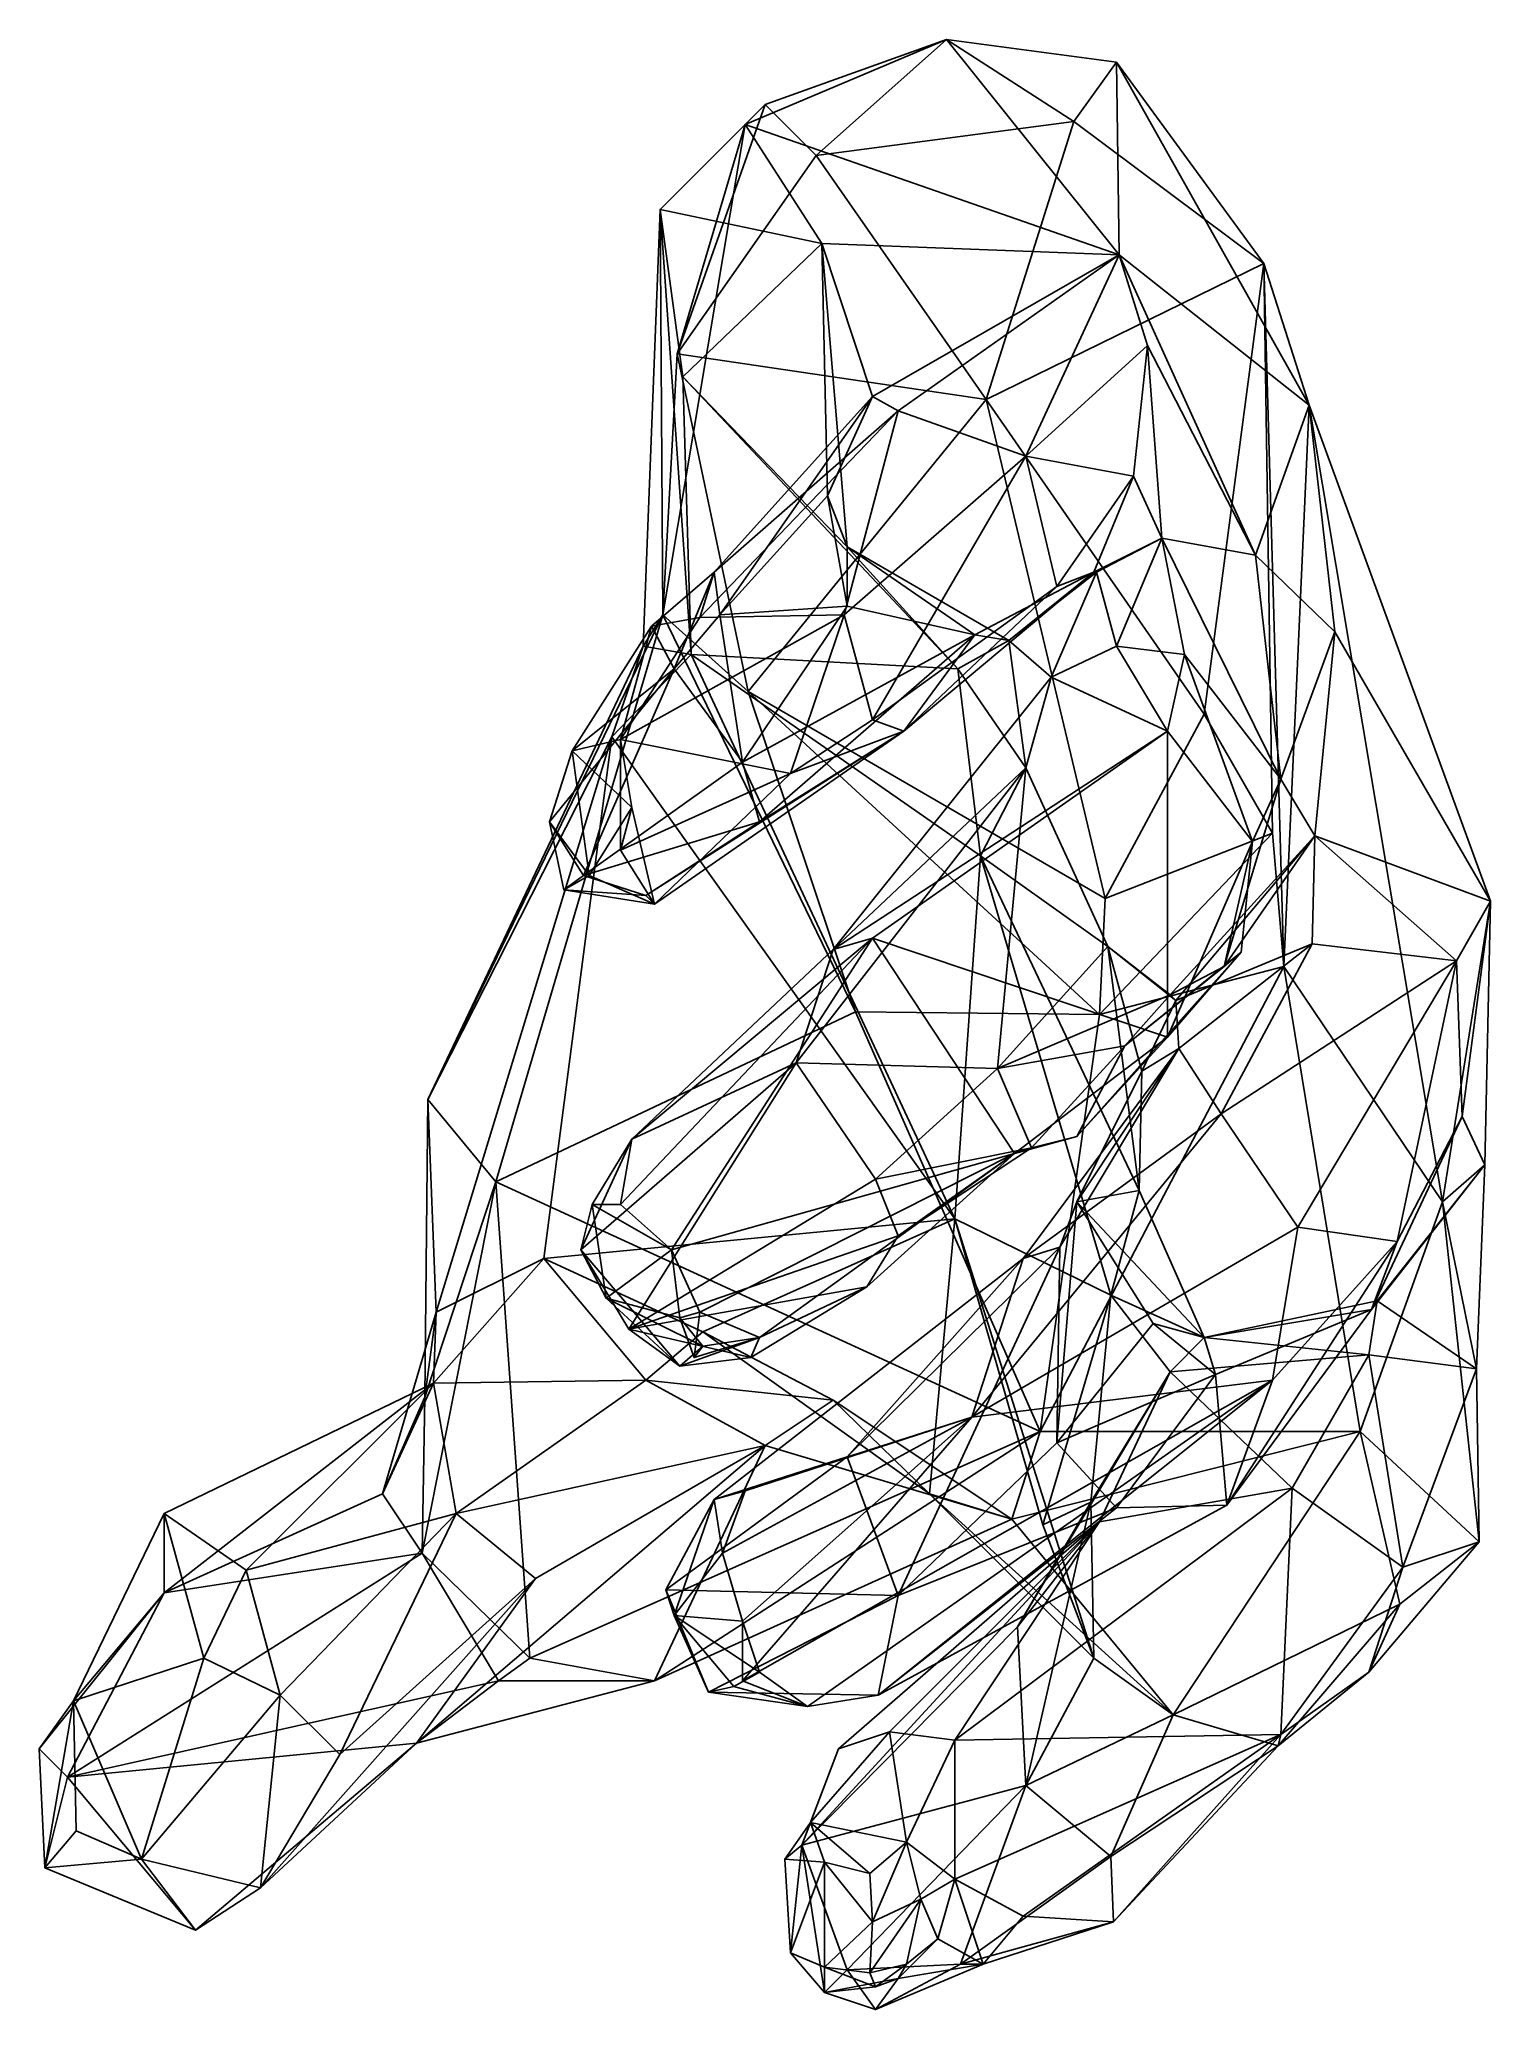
# Model space of a CAD drawing. Header units: metres. Extents: x 0.235 to 0.309, y 0.163 to 0.264.
import ezdxf

# ---------------------------------------------------------------- set-up
doc = ezdxf.new("R2010")
doc.units = ezdxf.units.M

msp = doc.modelspace()

# ---------------------------------------------------------------- linework, layer by layer
at = {"layer": 'sk'}
for points in [[(0.28164, 0.26377, 0.82872), (0.27135, 0.25943, 0.82365), (0.27237, 0.26044, 0.83597)], [(0.29048, 0.25276, 0.76162), (0.27135, 0.25943, 0.82365), (0.28164, 0.26377, 0.82872)], [(0.28164, 0.26377, 0.82872), (0.27237, 0.26044, 0.83597), (0.27498, 0.25783, 0.84235)], [(0.28816, 0.25957, 0.8422), (0.28164, 0.26377, 0.82872), (0.27498, 0.25783, 0.84235)], [(0.29034, 0.26261, 0.82858), (0.28164, 0.26377, 0.82872), (0.28816, 0.25957, 0.8422)], [(0.29048, 0.25276, 0.76162), (0.28164, 0.26377, 0.82872), (0.29034, 0.26261, 0.82858)], [(0.29787, 0.25232, 0.83916), (0.29034, 0.26261, 0.82858), (0.28816, 0.25957, 0.8422)], [(0.29048, 0.25276, 0.76162), (0.29034, 0.26261, 0.82858), (0.30019, 0.24508, 0.80713)], [(0.30019, 0.24508, 0.80713), (0.29034, 0.26261, 0.82858), (0.29787, 0.25232, 0.83916)], [(0.27237, 0.26044, 0.83597), (0.26787, 0.24769, 0.8393), (0.27498, 0.25783, 0.84235)], [(0.27135, 0.25943, 0.82365), (0.26787, 0.24769, 0.8393), (0.27237, 0.26044, 0.83597)], [(0.267, 0.25508, 0.81278), (0.26715, 0.23435, 0.82554), (0.27135, 0.25943, 0.82365)], [(0.27527, 0.25334, 0.76771), (0.267, 0.25508, 0.81278), (0.27135, 0.25943, 0.82365)], [(0.27135, 0.25943, 0.82365), (0.26715, 0.23435, 0.82554), (0.26787, 0.24769, 0.8393)], [(0.29048, 0.25276, 0.76162), (0.27527, 0.25334, 0.76771), (0.27135, 0.25943, 0.82365)], [(0.28816, 0.25957, 0.8422), (0.27498, 0.25783, 0.84235), (0.28367, 0.24537, 0.85104)], [(0.28816, 0.25957, 0.8422), (0.28367, 0.24537, 0.85104), (0.29787, 0.25232, 0.83916)], [(0.27498, 0.25783, 0.84235), (0.26787, 0.24769, 0.8393), (0.28367, 0.24537, 0.85104)], [(0.26613, 0.23276, 0.80959), (0.26715, 0.23435, 0.82554), (0.267, 0.25508, 0.81278)], [(0.2686, 0.23232, 0.80351), (0.26613, 0.23276, 0.80959), (0.267, 0.25508, 0.81278)], [(0.26816, 0.24653, 0.78916), (0.2686, 0.23232, 0.80351), (0.267, 0.25508, 0.81278)], [(0.27527, 0.25334, 0.76771), (0.26816, 0.24653, 0.78916), (0.267, 0.25508, 0.81278)], [(0.27657, 0.23783, 0.75206), (0.26816, 0.24653, 0.78916), (0.27527, 0.25334, 0.76771)], [(0.29048, 0.25276, 0.76162), (0.27787, 0.24551, 0.73684), (0.27527, 0.25334, 0.76771)], [(0.27556, 0.24044, 0.73684), (0.27657, 0.23783, 0.75206), (0.27527, 0.25334, 0.76771)], [(0.27556, 0.24044, 0.73684), (0.27527, 0.25334, 0.76771), (0.27787, 0.24551, 0.73684)], [(0.29048, 0.25276, 0.76162), (0.27918, 0.24479, 0.73017), (0.27787, 0.24551, 0.73684)], [(0.29048, 0.25276, 0.76162), (0.2857, 0.24247, 0.72988), (0.27918, 0.24479, 0.73017)], [(0.29787, 0.25232, 0.83916), (0.28367, 0.24537, 0.85104), (0.29483, 0.22928, 0.85162)], [(0.29193, 0.24812, 0.75481), (0.2857, 0.24247, 0.72988), (0.29048, 0.25276, 0.76162)], [(0.29193, 0.24812, 0.75481), (0.29048, 0.25276, 0.76162), (0.29744, 0.2374, 0.75901)], [(0.29744, 0.2374, 0.75901), (0.29048, 0.25276, 0.76162), (0.30019, 0.24508, 0.80713)], [(0.29787, 0.25232, 0.83916), (0.29483, 0.22928, 0.85162), (0.29831, 0.22319, 0.848)], [(0.30019, 0.24508, 0.80713), (0.29787, 0.25232, 0.83916), (0.29889, 0.21638, 0.83409)], [(0.29889, 0.21638, 0.83409), (0.29787, 0.25232, 0.83916), (0.29831, 0.22319, 0.848)], [(0.2857, 0.24247, 0.72988), (0.29193, 0.24812, 0.75481), (0.29121, 0.24145, 0.7464)], [(0.29121, 0.24145, 0.7464), (0.29193, 0.24812, 0.75481), (0.29266, 0.23827, 0.75046)], [(0.29266, 0.23827, 0.75046), (0.29193, 0.24812, 0.75481), (0.29744, 0.2374, 0.75901)], [(0.26715, 0.23435, 0.82554), (0.2715, 0.23044, 0.84423), (0.26787, 0.24769, 0.8393)], [(0.26787, 0.24769, 0.8393), (0.2715, 0.23044, 0.84423), (0.28367, 0.24537, 0.85104)], [(0.28222, 0.2316, 0.75162), (0.26816, 0.24653, 0.78916), (0.27657, 0.23783, 0.75206)], [(0.28222, 0.2316, 0.75162), (0.2686, 0.23232, 0.80351), (0.26816, 0.24653, 0.78916)], [(0.27918, 0.24479, 0.73017), (0.26903, 0.23421, 0.71539), (0.26976, 0.23653, 0.72046)], [(0.27918, 0.24479, 0.73017), (0.27642, 0.23435, 0.71713), (0.26903, 0.23421, 0.71539)], [(0.26976, 0.23653, 0.72046), (0.27005, 0.23435, 0.72336), (0.27787, 0.24551, 0.73684)], [(0.27918, 0.24479, 0.73017), (0.26976, 0.23653, 0.72046), (0.27787, 0.24551, 0.73684)], [(0.27005, 0.23435, 0.72336), (0.27556, 0.24044, 0.73684), (0.27787, 0.24551, 0.73684)], [(0.28367, 0.24537, 0.85104), (0.2715, 0.23044, 0.84423), (0.28976, 0.21986, 0.84858)], [(0.2857, 0.24247, 0.72988), (0.27642, 0.23435, 0.71713), (0.27918, 0.24479, 0.73017)], [(0.28367, 0.24537, 0.85104), (0.28976, 0.21986, 0.84858), (0.29483, 0.22928, 0.85162)], [(0.29744, 0.2374, 0.75901), (0.30019, 0.24508, 0.80713), (0.3015, 0.23348, 0.75974)], [(0.30701, 0.20435, 0.78771), (0.30019, 0.24508, 0.80713), (0.29889, 0.21638, 0.83409)], [(0.30947, 0.21971, 0.76785), (0.30019, 0.24508, 0.80713), (0.30701, 0.20435, 0.78771)], [(0.3015, 0.23348, 0.75974), (0.30019, 0.24508, 0.80713), (0.30947, 0.21971, 0.76785)], [(0.27787, 0.22899, 0.71684), (0.27642, 0.23435, 0.71713), (0.2857, 0.24247, 0.72988)], [(0.27787, 0.22899, 0.71684), (0.2857, 0.24247, 0.72988), (0.28729, 0.2358, 0.72974)], [(0.28729, 0.2358, 0.72974), (0.2857, 0.24247, 0.72988), (0.29121, 0.24145, 0.7464)], [(0.28729, 0.2358, 0.72974), (0.29121, 0.24145, 0.7464), (0.28918, 0.23653, 0.74611)], [(0.28918, 0.23653, 0.74611), (0.29121, 0.24145, 0.7464), (0.29266, 0.23827, 0.75046)], [(0.27005, 0.23435, 0.72336), (0.27657, 0.23479, 0.7364), (0.27556, 0.24044, 0.73684)], [(0.27657, 0.23479, 0.7364), (0.27657, 0.23783, 0.75206), (0.27556, 0.24044, 0.73684)], [(0.28483, 0.23305, 0.74698), (0.28222, 0.2316, 0.75162), (0.27657, 0.23783, 0.75206)], [(0.28309, 0.23334, 0.74003), (0.27657, 0.23783, 0.75206), (0.27657, 0.23479, 0.7364)], [(0.28483, 0.23305, 0.74698), (0.27657, 0.23783, 0.75206), (0.28309, 0.23334, 0.74003)], [(0.29266, 0.23827, 0.75046), (0.28932, 0.23653, 0.74872), (0.28918, 0.23653, 0.74611)], [(0.29266, 0.23827, 0.75046), (0.29034, 0.23276, 0.74264), (0.28932, 0.23653, 0.74872)], [(0.29382, 0.23232, 0.74264), (0.29034, 0.23276, 0.74264), (0.29266, 0.23827, 0.75046)], [(0.29382, 0.23232, 0.74264), (0.29266, 0.23827, 0.75046), (0.29874, 0.22595, 0.74292)], [(0.29874, 0.22595, 0.74292), (0.29266, 0.23827, 0.75046), (0.29744, 0.2374, 0.75901)], [(0.29874, 0.22595, 0.74292), (0.29744, 0.2374, 0.75901), (0.3015, 0.23348, 0.75974)], [(0.26976, 0.23653, 0.72046), (0.26903, 0.23421, 0.71539), (0.26657, 0.23377, 0.71669)], [(0.26657, 0.23377, 0.71669), (0.26773, 0.2316, 0.72176), (0.26976, 0.23653, 0.72046)], [(0.26976, 0.23653, 0.72046), (0.26773, 0.2316, 0.72176), (0.27005, 0.23435, 0.72336)], [(0.27787, 0.22899, 0.71684), (0.28729, 0.2358, 0.72974), (0.27947, 0.22841, 0.72394)], [(0.28918, 0.23653, 0.74611), (0.27947, 0.22841, 0.72394), (0.28729, 0.2358, 0.72974)], [(0.28918, 0.23653, 0.74611), (0.28309, 0.23334, 0.74003), (0.27947, 0.22841, 0.72394)], [(0.28918, 0.23653, 0.74611), (0.28483, 0.23305, 0.74698), (0.28309, 0.23334, 0.74003)], [(0.28932, 0.23653, 0.74872), (0.287, 0.23116, 0.74235), (0.28483, 0.23305, 0.74698)], [(0.28932, 0.23653, 0.74872), (0.28483, 0.23305, 0.74698), (0.28918, 0.23653, 0.74611)], [(0.29034, 0.23276, 0.74264), (0.287, 0.23116, 0.74235), (0.28932, 0.23653, 0.74872)], [(0.27121, 0.22682, 0.72278), (0.27657, 0.23479, 0.7364), (0.27005, 0.23435, 0.72336)], [(0.28309, 0.23334, 0.74003), (0.27657, 0.23479, 0.7364), (0.27121, 0.22682, 0.72278)], [(0.25512, 0.20957, 0.80887), (0.2586, 0.20537, 0.81495), (0.26715, 0.23435, 0.82554)], [(0.25512, 0.20957, 0.80887), (0.26715, 0.23435, 0.82554), (0.26613, 0.23276, 0.80959)], [(0.26715, 0.23435, 0.82554), (0.2586, 0.20537, 0.81495), (0.277, 0.21406, 0.83191)], [(0.26251, 0.2274, 0.71003), (0.26773, 0.2316, 0.72176), (0.26657, 0.23377, 0.71669)], [(0.26657, 0.23377, 0.71669), (0.26498, 0.22798, 0.70916), (0.26251, 0.2274, 0.71003)], [(0.27642, 0.23435, 0.71713), (0.26498, 0.22798, 0.70916), (0.26903, 0.23421, 0.71539)], [(0.27642, 0.23435, 0.71713), (0.27367, 0.22624, 0.71408), (0.26498, 0.22798, 0.70916)], [(0.26903, 0.23421, 0.71539), (0.26498, 0.22798, 0.70916), (0.26657, 0.23377, 0.71669)], [(0.26715, 0.23435, 0.82554), (0.277, 0.21406, 0.83191), (0.2715, 0.23044, 0.84423)], [(0.27005, 0.23435, 0.72336), (0.26773, 0.2316, 0.72176), (0.27121, 0.22682, 0.72278)], [(0.27642, 0.23435, 0.71713), (0.27787, 0.22899, 0.71684), (0.27367, 0.22624, 0.71408)], [(0.26454, 0.22812, 0.80611), (0.25512, 0.20957, 0.80887), (0.26613, 0.23276, 0.80959)], [(0.2686, 0.23232, 0.80351), (0.26454, 0.22812, 0.80611), (0.26613, 0.23276, 0.80959)], [(0.28309, 0.23334, 0.74003), (0.27121, 0.22682, 0.72278), (0.27208, 0.22377, 0.71973)], [(0.28309, 0.23334, 0.74003), (0.27208, 0.22377, 0.71973), (0.27947, 0.22841, 0.72394)], [(0.2857, 0.22653, 0.74669), (0.28222, 0.2316, 0.75162), (0.28483, 0.23305, 0.74698)], [(0.287, 0.23116, 0.74235), (0.2857, 0.22653, 0.74669), (0.28483, 0.23305, 0.74698)], [(0.29295, 0.22841, 0.73118), (0.287, 0.23116, 0.74235), (0.29034, 0.23276, 0.74264)], [(0.29382, 0.23232, 0.74264), (0.29295, 0.22841, 0.73118), (0.29034, 0.23276, 0.74264)], [(0.29874, 0.22595, 0.74292), (0.3015, 0.23348, 0.75974), (0.30048, 0.22305, 0.75626)], [(0.30048, 0.22305, 0.75626), (0.3015, 0.23348, 0.75974), (0.30947, 0.21971, 0.76785)], [(0.28208, 0.20348, 0.77655), (0.26454, 0.22812, 0.80611), (0.2686, 0.23232, 0.80351)], [(0.28208, 0.20348, 0.77655), (0.2686, 0.23232, 0.80351), (0.28338, 0.22203, 0.77858)], [(0.28222, 0.2316, 0.75162), (0.28338, 0.22203, 0.77858), (0.2686, 0.23232, 0.80351)], [(0.29295, 0.22841, 0.73118), (0.29382, 0.23232, 0.74264), (0.29729, 0.22276, 0.73162)], [(0.29729, 0.22276, 0.73162), (0.29382, 0.23232, 0.74264), (0.29874, 0.22595, 0.74292)], [(0.26251, 0.2274, 0.71003), (0.26135, 0.22377, 0.71104), (0.26773, 0.2316, 0.72176)], [(0.26135, 0.22377, 0.71104), (0.26309, 0.22102, 0.71423), (0.26773, 0.2316, 0.72176)], [(0.26773, 0.2316, 0.72176), (0.26309, 0.22102, 0.71423), (0.27121, 0.22682, 0.72278)], [(0.29295, 0.22841, 0.73118), (0.27585, 0.21725, 0.71017), (0.287, 0.23116, 0.74235)], [(0.27585, 0.21725, 0.71017), (0.2857, 0.22653, 0.74669), (0.287, 0.23116, 0.74235)], [(0.2857, 0.22653, 0.74669), (0.28338, 0.22203, 0.77858), (0.28222, 0.2316, 0.75162)], [(0.28976, 0.21986, 0.84858), (0.2715, 0.23044, 0.84423), (0.28947, 0.21392, 0.83655)], [(0.2715, 0.23044, 0.84423), (0.277, 0.21406, 0.83191), (0.28947, 0.21392, 0.83655)], [(0.27947, 0.22841, 0.72394), (0.27367, 0.22624, 0.71408), (0.27787, 0.22899, 0.71684)], [(0.29483, 0.22928, 0.85162), (0.28976, 0.21986, 0.84858), (0.29831, 0.22319, 0.848)], [(0.25555, 0.1987, 0.79032), (0.25512, 0.20957, 0.80887), (0.26454, 0.22812, 0.80611)], [(0.26106, 0.20145, 0.78452), (0.25555, 0.1987, 0.79032), (0.26454, 0.22812, 0.80611)], [(0.26454, 0.22812, 0.80611), (0.28208, 0.20348, 0.77655), (0.26106, 0.20145, 0.78452)], [(0.26498, 0.22798, 0.70916), (0.26556, 0.2245, 0.70858), (0.26251, 0.2274, 0.71003)], [(0.26498, 0.22798, 0.70916), (0.27367, 0.22624, 0.71408), (0.26498, 0.22232, 0.70669)], [(0.26498, 0.22232, 0.70669), (0.26556, 0.2245, 0.70858), (0.26498, 0.22798, 0.70916)], [(0.27947, 0.22841, 0.72394), (0.27208, 0.22377, 0.71973), (0.26628, 0.22, 0.71292)], [(0.27947, 0.22841, 0.72394), (0.26628, 0.22, 0.71292), (0.26671, 0.21957, 0.70959)], [(0.26671, 0.21957, 0.70959), (0.27367, 0.22624, 0.71408), (0.27947, 0.22841, 0.72394)], [(0.29295, 0.22841, 0.73118), (0.27787, 0.21783, 0.70829), (0.27585, 0.21725, 0.71017)], [(0.27787, 0.21783, 0.70829), (0.29295, 0.22841, 0.73118), (0.29295, 0.21276, 0.72133)], [(0.29295, 0.22841, 0.73118), (0.29729, 0.22276, 0.73162), (0.29295, 0.21276, 0.72133)], [(0.26251, 0.2274, 0.71003), (0.26338, 0.22102, 0.70945), (0.26135, 0.22377, 0.71104)], [(0.26251, 0.2274, 0.71003), (0.26556, 0.2245, 0.70858), (0.26338, 0.22102, 0.70945)], [(0.27208, 0.22377, 0.71973), (0.27121, 0.22682, 0.72278), (0.26309, 0.22102, 0.71423)], [(0.26498, 0.22232, 0.70669), (0.27367, 0.22624, 0.71408), (0.26671, 0.21957, 0.70959)], [(0.27585, 0.21725, 0.71017), (0.27396, 0.21145, 0.71234), (0.2857, 0.22653, 0.74669)], [(0.27396, 0.21145, 0.71234), (0.28425, 0.21116, 0.72742), (0.2857, 0.22653, 0.74669)], [(0.2857, 0.22653, 0.74669), (0.2899, 0.2174, 0.74785), (0.28338, 0.22203, 0.77858)], [(0.28425, 0.21116, 0.72742), (0.2899, 0.2174, 0.74785), (0.2857, 0.22653, 0.74669)], [(0.29874, 0.22595, 0.74292), (0.30048, 0.22305, 0.75626), (0.29585, 0.21638, 0.74423)], [(0.29729, 0.22276, 0.73162), (0.29874, 0.22595, 0.74292), (0.29585, 0.21638, 0.74423)], [(0.26338, 0.22102, 0.70945), (0.26208, 0.22029, 0.71104), (0.26135, 0.22377, 0.71104)], [(0.26208, 0.22029, 0.71104), (0.26309, 0.22102, 0.71423), (0.26135, 0.22377, 0.71104)], [(0.27208, 0.22377, 0.71973), (0.26309, 0.22102, 0.71423), (0.26628, 0.22, 0.71292)], [(0.26556, 0.2245, 0.70858), (0.26671, 0.21957, 0.70959), (0.26338, 0.22102, 0.70945)], [(0.26498, 0.22232, 0.70669), (0.26671, 0.21957, 0.70959), (0.26556, 0.2245, 0.70858)], [(0.29889, 0.21638, 0.83409), (0.29831, 0.22319, 0.848), (0.28947, 0.21392, 0.83655)], [(0.29831, 0.22319, 0.848), (0.28976, 0.21986, 0.84858), (0.28947, 0.21392, 0.83655)], [(0.29295, 0.21276, 0.72133), (0.29729, 0.22276, 0.73162), (0.29672, 0.21711, 0.7322)], [(0.29309, 0.21493, 0.74336), (0.30048, 0.22305, 0.75626), (0.29338, 0.21464, 0.748)], [(0.30048, 0.22305, 0.75626), (0.29309, 0.21493, 0.74336), (0.29585, 0.21638, 0.74423)], [(0.30048, 0.22305, 0.75626), (0.30034, 0.21754, 0.75307), (0.29338, 0.21464, 0.748)], [(0.29729, 0.22276, 0.73162), (0.29585, 0.21638, 0.74423), (0.29672, 0.21711, 0.7322)], [(0.30048, 0.22305, 0.75626), (0.30773, 0.21667, 0.75988), (0.30034, 0.21754, 0.75307)], [(0.30048, 0.22305, 0.75626), (0.30947, 0.21971, 0.76785), (0.30773, 0.21667, 0.75988)], [(0.29005, 0.19957, 0.75553), (0.28208, 0.20348, 0.77655), (0.28338, 0.22203, 0.77858)], [(0.2915, 0.20493, 0.74901), (0.29005, 0.19957, 0.75553), (0.28338, 0.22203, 0.77858)], [(0.2899, 0.2174, 0.74785), (0.2915, 0.20493, 0.74901), (0.28338, 0.22203, 0.77858)], [(0.26628, 0.22, 0.71292), (0.26309, 0.22102, 0.71423), (0.26208, 0.22029, 0.71104)], [(0.26671, 0.21957, 0.70959), (0.26208, 0.22029, 0.71104), (0.26338, 0.22102, 0.70945)], [(0.26671, 0.21957, 0.70959), (0.26628, 0.22, 0.71292), (0.26208, 0.22029, 0.71104)], [(0.30918, 0.20624, 0.76365), (0.30947, 0.21971, 0.76785), (0.30701, 0.20435, 0.78771)], [(0.30802, 0.2087, 0.75553), (0.30773, 0.21667, 0.75988), (0.30947, 0.21971, 0.76785)], [(0.30802, 0.2087, 0.75553), (0.30947, 0.21971, 0.76785), (0.30918, 0.20624, 0.76365)], [(0.27787, 0.21783, 0.70829), (0.26498, 0.20421, 0.69176), (0.26556, 0.20754, 0.6951)], [(0.27787, 0.21783, 0.70829), (0.26758, 0.20189, 0.69017), (0.26498, 0.20421, 0.69176)], [(0.27787, 0.21783, 0.70829), (0.26556, 0.20754, 0.6951), (0.27585, 0.21725, 0.71017)], [(0.27787, 0.21783, 0.70829), (0.28512, 0.20682, 0.70843), (0.26758, 0.20189, 0.69017)], [(0.27787, 0.21783, 0.70829), (0.29295, 0.21276, 0.72133), (0.28512, 0.20682, 0.70843)], [(0.26556, 0.20754, 0.6951), (0.27396, 0.21145, 0.71234), (0.27585, 0.21725, 0.71017)], [(0.29309, 0.21493, 0.74336), (0.2899, 0.2174, 0.74785), (0.28425, 0.21116, 0.72742)], [(0.28831, 0.20769, 0.71727), (0.29295, 0.21276, 0.72133), (0.29672, 0.21711, 0.7322)], [(0.29672, 0.21711, 0.7322), (0.29077, 0.21232, 0.73249), (0.28831, 0.20769, 0.71727)], [(0.2899, 0.2174, 0.74785), (0.29338, 0.21464, 0.748), (0.29164, 0.21102, 0.748)], [(0.2899, 0.2174, 0.74785), (0.29164, 0.21102, 0.748), (0.2915, 0.20493, 0.74901)], [(0.29338, 0.21464, 0.748), (0.2899, 0.2174, 0.74785), (0.29309, 0.21493, 0.74336)], [(0.29672, 0.21711, 0.7322), (0.29585, 0.21638, 0.74423), (0.29077, 0.21232, 0.73249)], [(0.30034, 0.21754, 0.75307), (0.29353, 0.21218, 0.74365), (0.29338, 0.21464, 0.748)], [(0.30034, 0.21754, 0.75307), (0.2957, 0.20885, 0.73206), (0.29353, 0.21218, 0.74365)], [(0.30773, 0.21667, 0.75988), (0.2957, 0.20885, 0.73206), (0.30034, 0.21754, 0.75307)], [(0.30773, 0.21667, 0.75988), (0.29961, 0.20305, 0.7222), (0.2957, 0.20885, 0.73206)], [(0.29961, 0.20305, 0.7222), (0.30773, 0.21667, 0.75988), (0.30469, 0.20232, 0.73858)], [(0.30469, 0.20232, 0.73858), (0.30773, 0.21667, 0.75988), (0.30802, 0.2087, 0.75553)], [(0.3028, 0.19261, 0.79046), (0.29889, 0.21638, 0.83409), (0.28643, 0.19261, 0.8093)], [(0.29889, 0.21638, 0.83409), (0.28947, 0.21392, 0.83655), (0.28643, 0.19261, 0.8093)], [(0.29585, 0.21638, 0.74423), (0.29309, 0.21493, 0.74336), (0.29077, 0.21232, 0.73249)], [(0.30701, 0.20435, 0.78771), (0.29889, 0.21638, 0.83409), (0.3028, 0.19261, 0.79046)], [(0.29309, 0.21493, 0.74336), (0.28425, 0.21116, 0.72742), (0.29077, 0.21232, 0.73249)], [(0.29353, 0.21218, 0.74365), (0.29164, 0.21102, 0.748), (0.29338, 0.21464, 0.748)], [(0.28643, 0.19261, 0.8093), (0.277, 0.21406, 0.83191), (0.2586, 0.20537, 0.81495)], [(0.28947, 0.21392, 0.83655), (0.277, 0.21406, 0.83191), (0.28643, 0.19261, 0.8093)], [(0.28512, 0.20682, 0.70843), (0.29295, 0.21276, 0.72133), (0.28831, 0.20769, 0.71727)], [(0.29077, 0.21232, 0.73249), (0.28425, 0.21116, 0.72742), (0.28599, 0.20711, 0.72032)], [(0.2957, 0.20885, 0.73206), (0.28556, 0.20145, 0.71988), (0.29353, 0.21218, 0.74365)], [(0.28556, 0.20145, 0.71988), (0.28744, 0.20203, 0.73466), (0.29353, 0.21218, 0.74365)], [(0.29077, 0.21232, 0.73249), (0.28599, 0.20711, 0.72032), (0.28831, 0.20769, 0.71727)], [(0.28744, 0.20203, 0.73466), (0.28831, 0.20435, 0.73959), (0.29353, 0.21218, 0.74365)], [(0.28831, 0.20435, 0.73959), (0.29164, 0.21102, 0.748), (0.29353, 0.21218, 0.74365)], [(0.26556, 0.20754, 0.6951), (0.26295, 0.20189, 0.6993), (0.27396, 0.21145, 0.71234)], [(0.27396, 0.21145, 0.71234), (0.26295, 0.20189, 0.6993), (0.26541, 0.19783, 0.69945)], [(0.27396, 0.21145, 0.71234), (0.26541, 0.19783, 0.69945), (0.27802, 0.20551, 0.71423)], [(0.27396, 0.21145, 0.71234), (0.27802, 0.20551, 0.71423), (0.28425, 0.21116, 0.72742)], [(0.28599, 0.20711, 0.72032), (0.28425, 0.21116, 0.72742), (0.27802, 0.20551, 0.71423)], [(0.28831, 0.20435, 0.73959), (0.2915, 0.20493, 0.74901), (0.29164, 0.21102, 0.748)], [(0.25497, 0.19435, 0.7993), (0.2586, 0.20537, 0.81495), (0.25512, 0.20957, 0.80887)], [(0.25555, 0.1987, 0.79032), (0.25497, 0.19435, 0.7993), (0.25512, 0.20957, 0.80887)], [(0.2957, 0.20885, 0.73206), (0.28295, 0.19334, 0.70205), (0.28556, 0.20145, 0.71988)], [(0.29961, 0.20305, 0.7222), (0.28295, 0.19334, 0.70205), (0.2957, 0.20885, 0.73206)], [(0.30338, 0.19884, 0.75423), (0.30802, 0.2087, 0.75553), (0.30918, 0.20624, 0.76365)], [(0.30469, 0.20232, 0.73858), (0.30802, 0.2087, 0.75553), (0.30338, 0.19884, 0.75423)], [(0.26353, 0.20421, 0.69278), (0.26295, 0.20189, 0.6993), (0.26556, 0.20754, 0.6951)], [(0.26556, 0.20754, 0.6951), (0.26498, 0.20421, 0.69176), (0.26353, 0.20421, 0.69278)], [(0.28831, 0.20769, 0.71727), (0.28599, 0.20711, 0.72032), (0.28512, 0.20682, 0.70843)], [(0.28512, 0.20682, 0.70843), (0.26903, 0.1987, 0.69075), (0.26758, 0.20189, 0.69017)], [(0.26903, 0.1987, 0.69075), (0.28512, 0.20682, 0.70843), (0.27208, 0.1974, 0.69568)], [(0.27208, 0.1974, 0.69568), (0.28512, 0.20682, 0.70843), (0.27758, 0.2, 0.70263)], [(0.28512, 0.20682, 0.70843), (0.27918, 0.20261, 0.7093), (0.27758, 0.2, 0.70263)], [(0.28599, 0.20711, 0.72032), (0.27802, 0.20551, 0.71423), (0.27918, 0.20261, 0.7093)], [(0.28599, 0.20711, 0.72032), (0.27918, 0.20261, 0.7093), (0.28512, 0.20682, 0.70843)], [(0.27918, 0.20261, 0.7093), (0.27802, 0.20551, 0.71423), (0.26541, 0.19783, 0.69945)], [(0.30338, 0.19884, 0.75423), (0.30918, 0.20624, 0.76365), (0.30367, 0.19928, 0.76148)], [(0.30367, 0.19928, 0.76148), (0.30918, 0.20624, 0.76365), (0.30874, 0.1958, 0.77133)], [(0.30918, 0.20624, 0.76365), (0.30701, 0.20435, 0.78771), (0.30874, 0.1958, 0.77133)], [(0.25483, 0.18638, 0.79554), (0.26034, 0.18102, 0.79901), (0.2586, 0.20537, 0.81495)], [(0.25483, 0.18638, 0.79554), (0.2586, 0.20537, 0.81495), (0.25497, 0.19435, 0.7993)], [(0.2586, 0.20537, 0.81495), (0.26034, 0.18102, 0.79901), (0.28643, 0.19261, 0.8093)], [(0.28831, 0.20435, 0.73959), (0.29483, 0.1974, 0.75235), (0.2915, 0.20493, 0.74901)], [(0.2915, 0.20493, 0.74901), (0.29483, 0.1974, 0.75235), (0.29005, 0.19957, 0.75553)], [(0.28208, 0.20348, 0.77655), (0.26918, 0.19769, 0.78075), (0.26106, 0.20145, 0.78452)], [(0.26425, 0.19942, 0.69234), (0.26295, 0.20189, 0.6993), (0.26353, 0.20421, 0.69278)], [(0.26498, 0.20421, 0.69176), (0.26758, 0.20189, 0.69017), (0.26353, 0.20421, 0.69278)], [(0.26353, 0.20421, 0.69278), (0.26758, 0.20189, 0.69017), (0.26425, 0.19942, 0.69234)], [(0.28208, 0.20348, 0.77655), (0.28077, 0.18942, 0.77611), (0.26918, 0.19769, 0.78075)], [(0.28918, 0.18102, 0.76032), (0.28077, 0.18942, 0.77611), (0.28208, 0.20348, 0.77655)], [(0.28657, 0.18783, 0.7593), (0.28918, 0.18102, 0.76032), (0.28208, 0.20348, 0.77655)], [(0.29005, 0.19957, 0.75553), (0.28657, 0.18783, 0.7593), (0.28208, 0.20348, 0.77655)], [(0.28729, 0.19203, 0.72872), (0.28831, 0.20435, 0.73959), (0.28744, 0.20203, 0.73466)], [(0.28729, 0.19203, 0.72872), (0.29222, 0.19812, 0.74655), (0.28831, 0.20435, 0.73959)], [(0.28831, 0.20435, 0.73959), (0.29222, 0.19812, 0.74655), (0.29483, 0.1974, 0.75235)], [(0.30889, 0.18696, 0.77321), (0.30701, 0.20435, 0.78771), (0.3028, 0.19261, 0.79046)], [(0.30874, 0.1958, 0.77133), (0.30701, 0.20435, 0.78771), (0.30889, 0.18696, 0.77321)], [(0.27918, 0.20261, 0.7093), (0.26541, 0.19783, 0.69945), (0.27758, 0.2, 0.70263)], [(0.28295, 0.19334, 0.70205), (0.29961, 0.20305, 0.7222), (0.29831, 0.19522, 0.7193)], [(0.29831, 0.19522, 0.7193), (0.29961, 0.20305, 0.7222), (0.30469, 0.20232, 0.73858)], [(0.26106, 0.20145, 0.78452), (0.26628, 0.19522, 0.78307), (0.25541, 0.19508, 0.7893)], [(0.26106, 0.20145, 0.78452), (0.25541, 0.19508, 0.7893), (0.25555, 0.1987, 0.79032)], [(0.26106, 0.20145, 0.78452), (0.26918, 0.19769, 0.78075), (0.26628, 0.19522, 0.78307)], [(0.26802, 0.19595, 0.69365), (0.26295, 0.20189, 0.6993), (0.26425, 0.19942, 0.69234)], [(0.26802, 0.19595, 0.69365), (0.26541, 0.19783, 0.69945), (0.26295, 0.20189, 0.6993)], [(0.26758, 0.20189, 0.69017), (0.26802, 0.19841, 0.69046), (0.26425, 0.19942, 0.69234)], [(0.26758, 0.20189, 0.69017), (0.26903, 0.1987, 0.69075), (0.26802, 0.19841, 0.69046)], [(0.28556, 0.20145, 0.71988), (0.28295, 0.19334, 0.70205), (0.26976, 0.18913, 0.69539)], [(0.26976, 0.18913, 0.69539), (0.27657, 0.19131, 0.70988), (0.28556, 0.20145, 0.71988)], [(0.27657, 0.19131, 0.70988), (0.27918, 0.18421, 0.7109), (0.28744, 0.20203, 0.73466)], [(0.27657, 0.19131, 0.70988), (0.28744, 0.20203, 0.73466), (0.28556, 0.20145, 0.71988)], [(0.27918, 0.18421, 0.7109), (0.28729, 0.19203, 0.72872), (0.28744, 0.20203, 0.73466)], [(0.29599, 0.18884, 0.72162), (0.30469, 0.20232, 0.73858), (0.30338, 0.19884, 0.75423)], [(0.29831, 0.19522, 0.7193), (0.30469, 0.20232, 0.73858), (0.29599, 0.18884, 0.72162)], [(0.27758, 0.2, 0.70263), (0.26541, 0.19783, 0.69945), (0.27164, 0.19638, 0.69655)], [(0.27208, 0.1974, 0.69568), (0.27758, 0.2, 0.70263), (0.27164, 0.19638, 0.69655)], [(0.29005, 0.19957, 0.75553), (0.28903, 0.18899, 0.7564), (0.28657, 0.18783, 0.7593)], [(0.29005, 0.19957, 0.75553), (0.29309, 0.19566, 0.75394), (0.28903, 0.18899, 0.7564)], [(0.29005, 0.19957, 0.75553), (0.29483, 0.1974, 0.75235), (0.29309, 0.19566, 0.75394)], [(0.25541, 0.19508, 0.7893), (0.2528, 0.18942, 0.79409), (0.25555, 0.1987, 0.79032)], [(0.25555, 0.1987, 0.79032), (0.2528, 0.18942, 0.79409), (0.25497, 0.19435, 0.7993)], [(0.26425, 0.19942, 0.69234), (0.26918, 0.19696, 0.69234), (0.26802, 0.19595, 0.69365)], [(0.26918, 0.19696, 0.69234), (0.26425, 0.19942, 0.69234), (0.26802, 0.19841, 0.69046)], [(0.26903, 0.1987, 0.69075), (0.26874, 0.19638, 0.69104), (0.26802, 0.19841, 0.69046)], [(0.26903, 0.1987, 0.69075), (0.27208, 0.1974, 0.69568), (0.26874, 0.19638, 0.69104)], [(0.30367, 0.19928, 0.76148), (0.29483, 0.1974, 0.75235), (0.30338, 0.19884, 0.75423)], [(0.29483, 0.1974, 0.75235), (0.30367, 0.19928, 0.76148), (0.30324, 0.19653, 0.76206)], [(0.30338, 0.19884, 0.75423), (0.29483, 0.1974, 0.75235), (0.29541, 0.19551, 0.74771)], [(0.30338, 0.19884, 0.75423), (0.29541, 0.19551, 0.74771), (0.29599, 0.18884, 0.72162)], [(0.30367, 0.19928, 0.76148), (0.30874, 0.1958, 0.77133), (0.30324, 0.19653, 0.76206)], [(0.27164, 0.19638, 0.69655), (0.26541, 0.19783, 0.69945), (0.26802, 0.19595, 0.69365)], [(0.26918, 0.19769, 0.78075), (0.27585, 0.19421, 0.78394), (0.26628, 0.19522, 0.78307)], [(0.26802, 0.19841, 0.69046), (0.26874, 0.19638, 0.69104), (0.26918, 0.19696, 0.69234)], [(0.28077, 0.18942, 0.77611), (0.27585, 0.19421, 0.78394), (0.26918, 0.19769, 0.78075)], [(0.28729, 0.19203, 0.72872), (0.29541, 0.19551, 0.74771), (0.29222, 0.19812, 0.74655)], [(0.29541, 0.19551, 0.74771), (0.29483, 0.1974, 0.75235), (0.29222, 0.19812, 0.74655)], [(0.27208, 0.1974, 0.69568), (0.27164, 0.19638, 0.69655), (0.26802, 0.19595, 0.69365)], [(0.27208, 0.1974, 0.69568), (0.26802, 0.19595, 0.69365), (0.26918, 0.19696, 0.69234)], [(0.27208, 0.1974, 0.69568), (0.26918, 0.19696, 0.69234), (0.26874, 0.19638, 0.69104)], [(0.30324, 0.19653, 0.76206), (0.29309, 0.19566, 0.75394), (0.29483, 0.1974, 0.75235)], [(0.30324, 0.19653, 0.76206), (0.29932, 0.18971, 0.74626), (0.29309, 0.19566, 0.75394)], [(0.29932, 0.18971, 0.74626), (0.30324, 0.19653, 0.76206), (0.30498, 0.18566, 0.758)], [(0.30498, 0.18566, 0.758), (0.30324, 0.19653, 0.76206), (0.30874, 0.1958, 0.77133)], [(0.28947, 0.18798, 0.73887), (0.28527, 0.18261, 0.74046), (0.29309, 0.19566, 0.75394)], [(0.28527, 0.18261, 0.74046), (0.28903, 0.18899, 0.7564), (0.29309, 0.19566, 0.75394)], [(0.29541, 0.19551, 0.74771), (0.28729, 0.19203, 0.72872), (0.29034, 0.1887, 0.72713)], [(0.29932, 0.18971, 0.74626), (0.28947, 0.18798, 0.73887), (0.29309, 0.19566, 0.75394)], [(0.29599, 0.18884, 0.72162), (0.29541, 0.19551, 0.74771), (0.29034, 0.1887, 0.72713)], [(0.30498, 0.18566, 0.758), (0.30874, 0.1958, 0.77133), (0.30889, 0.18696, 0.77321)], [(0.25541, 0.19508, 0.7893), (0.24584, 0.18551, 0.75887), (0.24164, 0.18841, 0.76626)], [(0.24164, 0.18841, 0.76626), (0.24164, 0.18435, 0.77452), (0.25541, 0.19508, 0.7893)], [(0.24164, 0.18435, 0.77452), (0.2528, 0.18942, 0.79409), (0.25541, 0.19508, 0.7893)], [(0.25657, 0.18841, 0.76742), (0.24584, 0.18551, 0.75887), (0.25541, 0.19508, 0.7893)], [(0.26628, 0.19522, 0.78307), (0.25657, 0.18841, 0.76742), (0.25541, 0.19508, 0.7893)], [(0.26628, 0.19522, 0.78307), (0.27237, 0.19189, 0.78539), (0.25657, 0.18841, 0.76742)], [(0.26628, 0.19522, 0.78307), (0.27585, 0.19421, 0.78394), (0.27237, 0.19189, 0.78539)], [(0.27121, 0.17986, 0.68916), (0.29831, 0.19522, 0.7193), (0.27454, 0.17855, 0.69466)], [(0.27121, 0.17986, 0.68916), (0.28295, 0.19334, 0.70205), (0.29831, 0.19522, 0.7193)], [(0.27454, 0.17855, 0.69466), (0.29831, 0.19522, 0.7193), (0.27816, 0.17913, 0.7009)], [(0.27816, 0.17913, 0.7009), (0.29831, 0.19522, 0.7193), (0.29599, 0.18884, 0.72162)], [(0.2528, 0.18942, 0.79409), (0.25483, 0.18638, 0.79554), (0.25497, 0.19435, 0.7993)], [(0.28498, 0.18812, 0.7964), (0.27237, 0.19189, 0.78539), (0.27585, 0.19421, 0.78394)], [(0.28498, 0.18812, 0.7964), (0.27585, 0.19421, 0.78394), (0.28077, 0.18942, 0.77611)], [(0.28643, 0.19261, 0.8093), (0.26034, 0.18102, 0.79901), (0.26671, 0.17986, 0.79727)], [(0.28643, 0.19261, 0.8093), (0.26671, 0.17986, 0.79727), (0.28498, 0.18812, 0.7964)], [(0.28295, 0.19334, 0.70205), (0.27135, 0.18957, 0.69437), (0.26976, 0.18913, 0.69539)], [(0.28295, 0.19334, 0.70205), (0.27019, 0.18638, 0.6909), (0.27135, 0.18957, 0.69437)], [(0.28295, 0.19334, 0.70205), (0.27121, 0.1829, 0.68973), (0.27019, 0.18638, 0.6909)], [(0.28295, 0.19334, 0.70205), (0.27121, 0.17986, 0.68916), (0.27121, 0.1829, 0.68973)], [(0.3028, 0.19261, 0.79046), (0.28498, 0.18812, 0.7964), (0.29324, 0.17812, 0.76365)], [(0.3028, 0.19261, 0.79046), (0.28643, 0.19261, 0.8093), (0.28498, 0.18812, 0.7964)], [(0.30483, 0.18377, 0.77495), (0.3028, 0.19261, 0.79046), (0.29324, 0.17812, 0.76365)], [(0.30889, 0.18696, 0.77321), (0.3028, 0.19261, 0.79046), (0.30483, 0.18377, 0.77495)], [(0.26063, 0.18508, 0.76771), (0.27237, 0.19189, 0.78539), (0.25454, 0.17667, 0.7722)], [(0.25454, 0.17667, 0.7722), (0.27237, 0.19189, 0.78539), (0.26671, 0.17986, 0.79727)], [(0.27237, 0.19189, 0.78539), (0.26063, 0.18508, 0.76771), (0.25657, 0.18841, 0.76742)], [(0.28498, 0.18812, 0.7964), (0.26671, 0.17986, 0.79727), (0.27237, 0.19189, 0.78539)], [(0.29034, 0.1887, 0.72713), (0.28729, 0.19203, 0.72872), (0.27918, 0.18421, 0.7109)], [(0.26976, 0.18913, 0.69539), (0.26729, 0.1845, 0.69742), (0.27657, 0.19131, 0.70988)], [(0.26729, 0.1845, 0.69742), (0.27918, 0.18421, 0.7109), (0.27657, 0.19131, 0.70988)], [(0.24164, 0.18435, 0.77452), (0.25483, 0.18638, 0.79554), (0.2528, 0.18942, 0.79409)], [(0.27135, 0.18957, 0.69437), (0.27019, 0.18638, 0.6909), (0.26976, 0.18913, 0.69539)], [(0.29324, 0.17812, 0.76365), (0.28498, 0.18812, 0.7964), (0.28077, 0.18942, 0.77611)], [(0.29324, 0.17812, 0.76365), (0.28077, 0.18942, 0.77611), (0.28918, 0.18102, 0.76032)], [(0.28208, 0.17682, 0.7122), (0.29932, 0.18971, 0.74626), (0.29874, 0.17711, 0.73307)], [(0.29932, 0.18971, 0.74626), (0.28208, 0.17682, 0.7122), (0.28947, 0.18798, 0.73887)], [(0.29874, 0.17711, 0.73307), (0.29932, 0.18971, 0.74626), (0.30498, 0.18566, 0.758)], [(0.24367, 0.18102, 0.75553), (0.237, 0.17884, 0.75698), (0.24164, 0.18841, 0.76626)], [(0.237, 0.17884, 0.75698), (0.24164, 0.18435, 0.77452), (0.24164, 0.18841, 0.76626)], [(0.24584, 0.18551, 0.75887), (0.24367, 0.18102, 0.75553), (0.24164, 0.18841, 0.76626)], [(0.25657, 0.18841, 0.76742), (0.24758, 0.17913, 0.75438), (0.24584, 0.18551, 0.75887)], [(0.25657, 0.18841, 0.76742), (0.25063, 0.17609, 0.7551), (0.24758, 0.17913, 0.75438)], [(0.25657, 0.18841, 0.76742), (0.26063, 0.18508, 0.76771), (0.25063, 0.17609, 0.7551)], [(0.26773, 0.18319, 0.6935), (0.26729, 0.1845, 0.69742), (0.26976, 0.18913, 0.69539)], [(0.27019, 0.18638, 0.6909), (0.26773, 0.18319, 0.6935), (0.26976, 0.18913, 0.69539)], [(0.29599, 0.18884, 0.72162), (0.29034, 0.1887, 0.72713), (0.27816, 0.17913, 0.7009)], [(0.29034, 0.1887, 0.72713), (0.27918, 0.18421, 0.7109), (0.27816, 0.17913, 0.7009)], [(0.28527, 0.18261, 0.74046), (0.2857, 0.1745, 0.7422), (0.28903, 0.18899, 0.7564)], [(0.2857, 0.1745, 0.7422), (0.28918, 0.18102, 0.76032), (0.28903, 0.18899, 0.7564)], [(0.28903, 0.18899, 0.7564), (0.28918, 0.18102, 0.76032), (0.28657, 0.18783, 0.7593)], [(0.27613, 0.17638, 0.71278), (0.27425, 0.17145, 0.71626), (0.28947, 0.18798, 0.73887)], [(0.27425, 0.17145, 0.71626), (0.28527, 0.18261, 0.74046), (0.28947, 0.18798, 0.73887)], [(0.28947, 0.18798, 0.73887), (0.27874, 0.17725, 0.7122), (0.27613, 0.17638, 0.71278)], [(0.28947, 0.18798, 0.73887), (0.28208, 0.17682, 0.7122), (0.27874, 0.17725, 0.7122)], [(0.23671, 0.17493, 0.76206), (0.25874, 0.17986, 0.79336), (0.25483, 0.18638, 0.79554)], [(0.23671, 0.17493, 0.76206), (0.25483, 0.18638, 0.79554), (0.24164, 0.18435, 0.77452)], [(0.25874, 0.17986, 0.79336), (0.26034, 0.18102, 0.79901), (0.25483, 0.18638, 0.79554)], [(0.27121, 0.1829, 0.68973), (0.26773, 0.18319, 0.6935), (0.27019, 0.18638, 0.6909)], [(0.30498, 0.18566, 0.758), (0.30889, 0.18696, 0.77321), (0.30324, 0.18029, 0.75988)], [(0.30889, 0.18696, 0.77321), (0.30483, 0.18377, 0.77495), (0.30324, 0.18029, 0.75988)], [(0.24584, 0.18551, 0.75887), (0.24758, 0.17913, 0.75438), (0.24367, 0.18102, 0.75553)], [(0.29874, 0.17711, 0.73307), (0.30498, 0.18566, 0.758), (0.30324, 0.18029, 0.75988)], [(0.23526, 0.17638, 0.76061), (0.23671, 0.17493, 0.76206), (0.24164, 0.18435, 0.77452)], [(0.237, 0.17884, 0.75698), (0.23526, 0.17638, 0.76061), (0.24164, 0.18435, 0.77452)], [(0.24657, 0.16928, 0.75394), (0.25063, 0.17609, 0.7551), (0.26063, 0.18508, 0.76771)], [(0.24657, 0.16928, 0.75394), (0.26063, 0.18508, 0.76771), (0.25454, 0.17667, 0.7722)], [(0.26773, 0.18319, 0.6935), (0.26947, 0.17928, 0.69771), (0.26729, 0.1845, 0.69742)], [(0.26729, 0.1845, 0.69742), (0.26947, 0.17928, 0.69771), (0.27918, 0.18421, 0.7109)], [(0.27918, 0.18421, 0.7109), (0.26947, 0.17928, 0.69771), (0.27816, 0.17913, 0.7009)], [(0.30483, 0.18377, 0.77495), (0.29324, 0.17812, 0.76365), (0.2986, 0.17653, 0.75988)], [(0.30483, 0.18377, 0.77495), (0.2986, 0.17653, 0.75988), (0.30324, 0.18029, 0.75988)], [(0.27077, 0.17957, 0.6922), (0.26947, 0.17928, 0.69771), (0.26773, 0.18319, 0.6935)], [(0.26773, 0.18319, 0.6935), (0.27208, 0.18029, 0.69075), (0.27077, 0.17957, 0.6922)], [(0.27121, 0.1829, 0.68973), (0.27208, 0.18029, 0.69075), (0.26773, 0.18319, 0.6935)], [(0.27121, 0.17986, 0.68916), (0.27208, 0.18029, 0.69075), (0.27121, 0.1829, 0.68973)], [(0.27425, 0.17145, 0.71626), (0.2857, 0.1745, 0.7422), (0.28527, 0.18261, 0.74046)], [(0.24367, 0.18102, 0.75553), (0.24048, 0.17073, 0.75177), (0.237, 0.17884, 0.75698)], [(0.24367, 0.18102, 0.75553), (0.24758, 0.17913, 0.75438), (0.24048, 0.17073, 0.75177)], [(0.26671, 0.17986, 0.79727), (0.26034, 0.18102, 0.79901), (0.25874, 0.17986, 0.79336)], [(0.2857, 0.1745, 0.7422), (0.29324, 0.17812, 0.76365), (0.28918, 0.18102, 0.76032)], [(0.25874, 0.17986, 0.79336), (0.23671, 0.17493, 0.76206), (0.25454, 0.17667, 0.7722)], [(0.26671, 0.17986, 0.79727), (0.25874, 0.17986, 0.79336), (0.25454, 0.17667, 0.7722)], [(0.27454, 0.17855, 0.69466), (0.26947, 0.17928, 0.69771), (0.27077, 0.17957, 0.6922)], [(0.27454, 0.17855, 0.69466), (0.27077, 0.17957, 0.6922), (0.27208, 0.18029, 0.69075)], [(0.27121, 0.17986, 0.68916), (0.27454, 0.17855, 0.69466), (0.27208, 0.18029, 0.69075)], [(0.30324, 0.18029, 0.75988), (0.2986, 0.17653, 0.75988), (0.29874, 0.17711, 0.73307)], [(0.23555, 0.17029, 0.75597), (0.23526, 0.17638, 0.76061), (0.237, 0.17884, 0.75698)], [(0.23715, 0.17218, 0.75336), (0.23555, 0.17029, 0.75597), (0.237, 0.17884, 0.75698)], [(0.237, 0.17884, 0.75698), (0.24048, 0.17073, 0.75177), (0.23715, 0.17218, 0.75336)], [(0.24758, 0.17913, 0.75438), (0.24657, 0.16928, 0.75394), (0.24048, 0.17073, 0.75177)], [(0.24758, 0.17913, 0.75438), (0.25063, 0.17609, 0.7551), (0.24657, 0.16928, 0.75394)], [(0.27816, 0.17913, 0.7009), (0.26947, 0.17928, 0.69771), (0.27454, 0.17855, 0.69466)], [(0.2857, 0.1745, 0.7422), (0.29005, 0.17087, 0.74408), (0.29324, 0.17812, 0.76365)], [(0.2986, 0.17653, 0.75988), (0.29324, 0.17812, 0.76365), (0.29005, 0.17087, 0.74408)], [(0.23555, 0.17029, 0.75597), (0.23671, 0.17493, 0.76206), (0.23526, 0.17638, 0.76061)], [(0.25454, 0.17667, 0.7722), (0.23671, 0.17493, 0.76206), (0.24324, 0.1671, 0.75394)], [(0.25454, 0.17667, 0.7722), (0.24324, 0.1671, 0.75394), (0.24657, 0.16928, 0.75394)], [(0.27469, 0.17261, 0.70611), (0.27425, 0.17145, 0.71626), (0.27613, 0.17638, 0.71278)], [(0.27874, 0.17725, 0.7122), (0.27469, 0.17261, 0.70611), (0.27613, 0.17638, 0.71278)], [(0.27961, 0.1716, 0.70495), (0.27469, 0.17261, 0.70611), (0.27874, 0.17725, 0.7122)], [(0.28208, 0.17682, 0.7122), (0.27961, 0.1716, 0.70495), (0.27874, 0.17725, 0.7122)], [(0.27961, 0.1716, 0.70495), (0.28208, 0.17682, 0.7122), (0.28208, 0.16971, 0.70901)], [(0.28208, 0.16971, 0.70901), (0.29874, 0.17711, 0.73307), (0.28556, 0.16783, 0.71481)], [(0.28208, 0.16971, 0.70901), (0.28208, 0.17682, 0.7122), (0.29874, 0.17711, 0.73307)], [(0.28556, 0.16783, 0.71481), (0.29874, 0.17711, 0.73307), (0.29019, 0.16754, 0.72944)], [(0.2986, 0.17653, 0.75988), (0.29005, 0.17087, 0.74408), (0.29019, 0.16754, 0.72944)], [(0.29019, 0.16754, 0.72944), (0.29874, 0.17711, 0.73307), (0.2986, 0.17653, 0.75988)], [(0.24324, 0.1671, 0.75394), (0.23671, 0.17493, 0.76206), (0.23555, 0.17029, 0.75597)], [(0.27425, 0.17145, 0.71626), (0.27657, 0.16508, 0.71727), (0.2857, 0.1745, 0.7422)], [(0.2857, 0.1745, 0.7422), (0.27657, 0.16508, 0.71727), (0.28237, 0.16537, 0.72321)], [(0.28237, 0.16537, 0.72321), (0.29005, 0.17087, 0.74408), (0.2857, 0.1745, 0.7422)], [(0.27541, 0.17058, 0.70408), (0.27338, 0.17073, 0.70655), (0.27469, 0.17261, 0.70611)], [(0.27469, 0.17261, 0.70611), (0.27338, 0.17073, 0.70655), (0.27425, 0.17145, 0.71626)], [(0.27469, 0.17261, 0.70611), (0.27773, 0.17, 0.70292), (0.27541, 0.17058, 0.70408)], [(0.27961, 0.1716, 0.70495), (0.27773, 0.17, 0.70292), (0.27469, 0.17261, 0.70611)], [(0.23715, 0.17218, 0.75336), (0.24048, 0.17073, 0.75177), (0.23555, 0.17029, 0.75597)], [(0.27338, 0.17073, 0.70655), (0.27367, 0.16595, 0.70727), (0.27425, 0.17145, 0.71626)], [(0.27367, 0.16595, 0.70727), (0.27541, 0.16392, 0.70771), (0.27425, 0.17145, 0.71626)], [(0.27541, 0.16392, 0.70771), (0.27657, 0.16508, 0.71727), (0.27425, 0.17145, 0.71626)], [(0.27961, 0.1716, 0.70495), (0.27787, 0.16754, 0.70278), (0.27773, 0.17, 0.70292)], [(0.27787, 0.16754, 0.70278), (0.27961, 0.1716, 0.70495), (0.28034, 0.1687, 0.70539)], [(0.27961, 0.1716, 0.70495), (0.28208, 0.16971, 0.70901), (0.28034, 0.1687, 0.70539)], [(0.24324, 0.1671, 0.75394), (0.23555, 0.17029, 0.75597), (0.24048, 0.17073, 0.75177)], [(0.24048, 0.17073, 0.75177), (0.24657, 0.16928, 0.75394), (0.24324, 0.1671, 0.75394)], [(0.27541, 0.17058, 0.70408), (0.27367, 0.16595, 0.70727), (0.27338, 0.17073, 0.70655)], [(0.27541, 0.17058, 0.70408), (0.27541, 0.16522, 0.70582), (0.27367, 0.16595, 0.70727)], [(0.27541, 0.17058, 0.70408), (0.27787, 0.16754, 0.70278), (0.27541, 0.16522, 0.70582)], [(0.27541, 0.17058, 0.70408), (0.27773, 0.17, 0.70292), (0.27787, 0.16754, 0.70278)], [(0.29019, 0.16754, 0.72944), (0.29005, 0.17087, 0.74408), (0.28237, 0.16537, 0.72321)], [(0.28034, 0.1687, 0.70539), (0.28208, 0.16971, 0.70901), (0.28121, 0.16667, 0.70945)], [(0.28208, 0.16971, 0.70901), (0.28353, 0.16537, 0.7151), (0.28121, 0.16667, 0.70945)], [(0.28208, 0.16971, 0.70901), (0.28556, 0.16783, 0.71481), (0.28353, 0.16537, 0.7151)], [(0.28034, 0.1687, 0.70539), (0.27961, 0.16537, 0.70626), (0.27773, 0.16493, 0.70481)], [(0.27787, 0.16754, 0.70278), (0.28034, 0.1687, 0.70539), (0.27773, 0.16493, 0.70481)], [(0.28034, 0.1687, 0.70539), (0.28121, 0.16667, 0.70945), (0.27961, 0.16537, 0.70626)], [(0.27787, 0.16754, 0.70278), (0.27773, 0.16493, 0.70481), (0.27541, 0.16522, 0.70582)], [(0.29019, 0.16754, 0.72944), (0.28237, 0.16537, 0.72321), (0.28353, 0.16537, 0.7151)], [(0.28556, 0.16783, 0.71481), (0.29019, 0.16754, 0.72944), (0.28353, 0.16537, 0.7151)], [(0.28353, 0.16537, 0.7151), (0.27918, 0.16464, 0.71046), (0.28121, 0.16667, 0.70945)], [(0.28121, 0.16667, 0.70945), (0.27918, 0.16464, 0.71046), (0.27961, 0.16537, 0.70626)], [(0.27541, 0.16392, 0.70771), (0.27367, 0.16595, 0.70727), (0.27541, 0.16522, 0.70582)], [(0.27802, 0.16421, 0.70698), (0.27541, 0.16392, 0.70771), (0.27541, 0.16522, 0.70582)], [(0.27802, 0.16421, 0.70698), (0.27541, 0.16522, 0.70582), (0.27773, 0.16493, 0.70481)], [(0.28237, 0.16537, 0.72321), (0.27657, 0.16508, 0.71727), (0.27802, 0.16305, 0.71147)], [(0.27961, 0.16537, 0.70626), (0.27802, 0.16421, 0.70698), (0.27773, 0.16493, 0.70481)], [(0.28353, 0.16537, 0.7151), (0.28237, 0.16537, 0.72321), (0.27802, 0.16305, 0.71147)], [(0.28353, 0.16537, 0.7151), (0.27802, 0.16305, 0.71147), (0.27918, 0.16464, 0.71046)], [(0.27961, 0.16537, 0.70626), (0.27918, 0.16464, 0.71046), (0.27802, 0.16421, 0.70698)], [(0.27802, 0.16305, 0.71147), (0.27657, 0.16508, 0.71727), (0.27541, 0.16392, 0.70771)], [(0.27918, 0.16464, 0.71046), (0.27802, 0.16305, 0.71147), (0.27541, 0.16392, 0.70771)], [(0.27918, 0.16464, 0.71046), (0.27541, 0.16392, 0.70771), (0.27802, 0.16421, 0.70698)]]:
    msp.add_3dface(points, dxfattribs=at)

doc.saveas('drawing.dxf')
